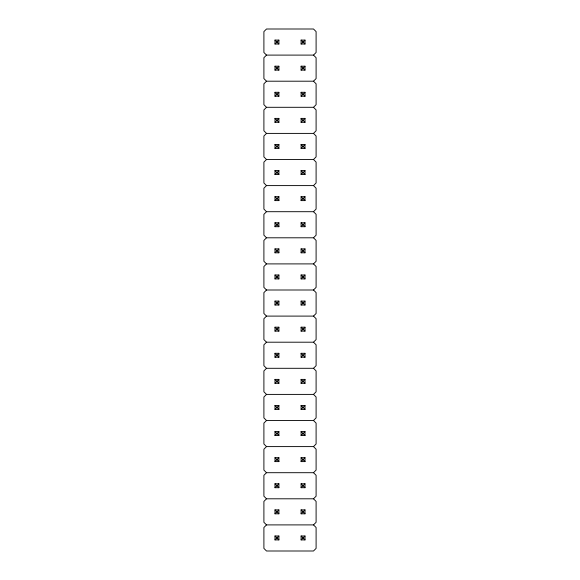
<?xml version="1.0" encoding="UTF-8"?>
<svg xmlns="http://www.w3.org/2000/svg" width="580" height="580" viewBox="0 0 580 580"><rect width="100%" height="100%" fill="white"/><g stroke="black" fill="none" stroke-linecap="round" stroke-linejoin="round"><path stroke-width="0.87" d="M274.993 44.008L278.907 40.092L274.993 40.092L274.993 44.008L278.907 44.008L278.907 40.092M266.51 55.1L263.9 52.49L263.9 31.61L266.51 29L313.49 29L316.1 31.61L316.1 52.49L313.49 55.1L266.51 55.1L263.9 57.71L263.9 78.59L266.51 81.2L313.49 81.2L316.1 83.81L316.1 104.69L313.49 107.3L266.51 107.3L263.9 104.69L263.9 83.81L266.51 81.2M274.993 70.108L278.907 66.192L274.993 66.192L274.993 70.108L278.907 70.108L278.907 66.192M301.092 44.008L305.007 40.092L301.092 40.092L301.092 44.008L305.007 44.008L305.007 40.092M274.993 96.207L278.907 92.292L274.993 92.292L274.993 96.207L278.907 96.207L278.907 92.292M301.092 70.108L305.007 66.192L301.092 66.192L301.092 70.108L305.007 70.108L305.007 66.192M266.51 107.3L263.9 109.91L263.9 130.79L266.51 133.4L313.49 133.4L316.1 136.01L316.1 156.89L313.49 159.5L266.51 159.5L263.9 162.11L263.9 182.99L266.51 185.6L313.49 185.6L316.1 188.21L316.1 209.09L313.49 211.7L266.51 211.7L263.9 214.31L263.9 235.19L266.51 237.8L313.49 237.8L316.1 240.41L316.1 261.29L313.49 263.9L266.51 263.9L263.9 266.51L263.9 287.39L266.51 290L313.49 290L316.1 287.39L316.1 266.51L313.49 263.9M313.49 81.2L316.1 78.59L316.1 57.71L313.49 55.1M274.993 122.307L278.907 118.392L274.993 118.392L274.993 122.307L278.907 122.307L278.907 118.392M301.092 96.207L305.007 92.292L301.092 92.292L301.092 96.207L305.007 96.207L305.007 92.292M266.51 133.4L263.9 136.01L263.9 156.89L266.51 159.5M274.993 148.407L278.907 144.493L278.907 148.407L274.993 148.407L274.993 144.493L278.907 144.493M301.092 122.307L305.007 118.392L305.007 122.307L301.092 122.307L301.092 118.392L305.007 118.392M313.49 133.4L316.1 130.79L316.1 109.91L313.49 107.3M274.993 174.507L278.907 170.593L274.993 170.593L274.993 174.507L278.907 174.507L278.907 170.593M301.092 148.407L305.007 144.493L301.092 144.493L301.092 148.407L305.007 148.407L305.007 144.493M266.51 185.6L263.9 188.21L263.9 209.09L266.51 211.7M274.993 200.607L278.907 196.692L274.993 196.692L274.993 200.607L278.907 200.607L278.907 196.692M301.092 174.507L305.007 170.593L301.092 170.593L301.092 174.507L305.007 174.507L305.007 170.593M313.49 185.6L316.1 182.99L316.1 162.11L313.49 159.5M274.993 226.707L278.907 222.792L274.993 222.792L274.993 226.707L278.907 226.707L278.907 222.792M301.092 200.607L305.007 196.692L305.007 200.607L301.092 200.607L301.092 196.692L305.007 196.692M266.51 237.8L263.9 240.41L263.9 261.29L266.51 263.9M274.993 252.807L278.907 248.893L274.993 248.893L274.993 252.807L278.907 252.807L278.907 248.893M301.092 226.707L305.007 222.792L305.007 226.707L301.092 226.707L301.092 222.792L305.007 222.792M313.49 237.8L316.1 235.19L316.1 214.31L313.49 211.7M274.993 278.907L278.907 274.993L274.993 274.993L274.993 278.907L278.907 278.907L278.907 274.993M301.092 252.807L305.007 248.893L301.092 248.893L301.092 252.807L305.007 252.807L305.007 248.893M266.51 290L263.9 292.61L263.9 313.49L266.51 316.1L313.49 316.1L316.1 318.71L316.1 339.59L313.49 342.2L266.51 342.2L263.9 344.81L263.9 365.69L266.51 368.3L313.49 368.3L316.1 370.91L316.1 391.79L313.49 394.4L266.51 394.4L263.9 391.79L263.9 370.91L266.51 368.3M274.993 305.007L278.907 301.092L274.993 301.092L274.993 305.007L278.907 305.007L278.907 301.092M301.092 278.907L305.007 274.993L305.007 278.907L301.092 278.907L301.092 274.993L305.007 274.993M266.51 316.1L263.9 318.71L263.9 339.59L266.51 342.2M274.993 331.107L278.907 327.192L274.993 327.192L274.993 331.107L278.907 331.107L278.907 327.192M301.092 305.007L305.007 301.092L305.007 305.007L301.092 305.007L301.092 301.092L305.007 301.092M313.49 316.1L316.1 313.49L316.1 292.61L313.49 290M274.993 357.207L278.907 353.293L274.993 353.293L274.993 357.207L278.907 357.207L278.907 353.293M301.092 331.107L305.007 327.192L301.092 327.192L301.092 331.107L305.007 331.107L305.007 327.192M274.993 383.308L278.907 379.392L274.993 379.392L274.993 383.308L278.907 383.308L278.907 379.392M301.092 357.207L305.007 353.293L305.007 357.207L301.092 357.207L301.092 353.293L305.007 353.293M266.51 394.4L263.9 397.01L263.9 417.89L266.51 420.5L313.49 420.5L316.1 417.89L316.1 397.01L313.49 394.4M313.49 368.3L316.1 365.69L316.1 344.81L313.49 342.2M274.993 409.408L278.907 405.492L274.993 405.492L274.993 409.408L278.907 409.408L278.907 405.492M301.092 383.308L305.007 379.392L305.007 383.308L301.092 383.308L301.092 379.392L305.007 379.392M266.51 420.5L263.9 423.11L263.9 443.99L266.51 446.6L313.49 446.6L316.1 443.99L316.1 423.11L313.49 420.5M274.993 435.507L278.907 431.592L274.993 431.592L274.993 435.507L278.907 435.507L278.907 431.592M301.092 409.408L305.007 405.492L305.007 409.408L301.092 409.408L301.092 405.492L305.007 405.492M266.51 446.6L263.9 449.21L263.9 470.09L266.51 472.7L313.49 472.7L316.1 470.09L316.1 449.21L313.49 446.6M274.993 461.608L278.907 457.692L274.993 457.692L274.993 461.608L278.907 461.608L278.907 457.692M301.092 435.507L305.007 431.592L301.092 431.592L301.092 435.507L305.007 435.507L305.007 431.592M266.51 472.7L263.9 475.31L263.9 496.19L266.51 498.8L313.49 498.8L316.1 496.19L316.1 475.31L313.49 472.7M274.993 487.708L278.907 483.792L278.907 487.708L274.993 487.708L274.993 483.792L278.907 483.792M301.092 461.608L305.007 457.692L305.007 461.608L301.092 461.608L301.092 457.692L305.007 457.692M266.51 498.8L263.9 501.41L263.9 522.29L266.51 524.9L313.49 524.9L316.1 527.51L316.1 548.39L313.49 551L266.51 551L263.9 548.39L263.9 527.51L266.51 524.9M274.993 513.808L278.907 509.892L274.993 509.892L274.993 513.808L278.907 513.808L278.907 509.892M301.092 487.708L305.007 483.792L305.007 487.708L301.092 487.708L301.092 483.792L305.007 483.792M274.993 539.908L278.907 535.992L274.993 535.992L274.993 539.908L278.907 539.908L278.907 535.992M301.092 513.808L305.007 509.892L305.007 513.808L301.092 513.808L301.092 509.892L305.007 509.892M313.49 524.9L316.1 522.29L316.1 501.41L313.49 498.8M301.092 539.908L305.007 535.992L301.092 535.992L301.092 539.908L305.007 539.908L305.007 535.992M301.092 40.092L305.007 44.008M274.993 40.092L278.907 44.008M301.092 66.192L305.007 70.108M274.993 66.192L278.907 70.108M301.092 92.292L305.007 96.207M274.993 92.292L278.907 96.207M301.092 118.392L305.007 122.307M274.993 118.392L278.907 122.307M301.092 144.493L305.007 148.407M274.993 144.493L278.907 148.407M301.092 170.593L305.007 174.507M274.993 170.593L278.907 174.507M301.092 196.692L305.007 200.607M274.993 196.692L278.907 200.607M301.092 222.792L305.007 226.707M274.993 222.792L278.907 226.707M301.092 248.893L305.007 252.807M274.993 248.893L278.907 252.807M301.092 274.993L305.007 278.907M274.993 274.993L278.907 278.907M301.092 301.092L305.007 305.007M274.993 301.092L278.907 305.007M301.092 327.192L305.007 331.107M274.993 327.192L278.907 331.107M301.092 353.293L305.007 357.207M274.993 353.293L278.907 357.207M301.092 379.392L305.007 383.308M274.993 379.392L278.907 383.308M301.092 405.492L305.007 409.408M274.993 405.492L278.907 409.408M301.092 431.592L305.007 435.507M274.993 431.592L278.907 435.507M301.092 457.692L305.007 461.608M274.993 457.692L278.907 461.608M301.092 483.792L305.007 487.708M274.993 483.792L278.907 487.708M301.092 509.892L305.007 513.808M274.993 509.892L278.907 513.808M301.092 535.992L305.007 539.908M274.993 535.992L278.907 539.908"/></g></svg>
